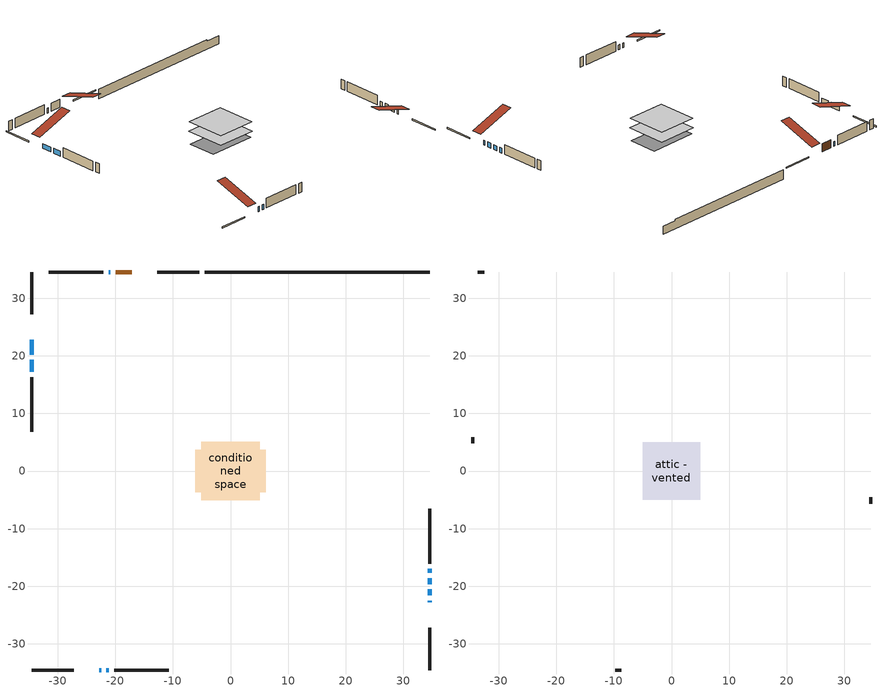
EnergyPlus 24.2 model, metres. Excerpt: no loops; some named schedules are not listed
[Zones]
conditioned space
 floor outside (Floor1 construction): -1.12,-1.12 -1.12,1.12 1.12,1.12 1.12,-1.12 z0.61
 floor adiabatic (AdiabaticFloorConstruction): -5.09,-5.09 -5.09,5.09 5.09,5.09 5.09,-5.09 z0.61
 floor foundation (Slab1 construction): -6.1,-3.66 -6.1,3.66 6.1,3.66 6.1,-3.66 z-1.83
 wall outside (RimJoist1 construction): -5.4,34.55 -12.71,34.55 / -34.55,-34.55 -27.23,-34.55 / -34.55,34.55 -34.55,27.23 / 34.55,-34.55 34.55,-27.23 z0.61:0.91
 wall outside (AdiabaticWallConstruction 1): -17.14,34.55 -19.91,34.55 z0.61:2.64
 wall outside (AdiabaticWallConstruction): 34.55,-22.81 34.55,-22.5 / -20.84,34.55 -21.18,34.55 / -22.81,-34.55 -22.47,-34.55 / 34.55,-21.57 34.55,-20.55 / 34.55,-19.63 34.55,-18.6 / -34.55,22.81 -34.55,20.21 / -34.55,19.28 -34.55,17.24 / -21.54,-34.55 -21.13,-34.55 / 34.55,-17.67 34.55,-16.99 z0.61:1.83
 wall outside (Wall1 construction): -22.1,34.55 -31.59,34.55 / -20.2,-34.55 -10.72,-34.55 / -34.55,16.32 -34.55,6.83 / 34.55,-16.06 34.55,-6.58 z0.61:3.05
 wall foundation (FoundationWall1 construction): -4.47,34.55,-1.83 -4.47,34.55,0.61 30.65,34.55,0.61 30.65,34.55,0.19 34.55,34.55,0.19 34.55,34.55,-1.83
 window (WindowConstruction): 34.55,-22.81 34.55,-22.5 z0.61:1.83
 window (WindowConstruction 7): -20.84,34.55 -21.18,34.55 z0.61:1.83
 window (WindowConstruction 8): -22.81,-34.55 -22.47,-34.55 z0.61:1.83
 window (WindowConstruction 1): 34.55,-21.57 34.55,-20.55 z0.61:1.83
 window (WindowConstruction 2): 34.55,-19.62 34.55,-18.6 z0.61:1.83
 window (WindowConstruction 3): -34.55,22.81 -34.55,20.21 z0.61:1.83
 window (WindowConstruction 4): -34.55,19.28 -34.55,17.25 z0.61:1.83
 window (WindowConstruction 5): -21.54,-34.55 -21.13,-34.55 z0.61:1.83
 window (WindowConstruction 6): 34.55,-17.67 34.55,-16.99 z0.61:1.83
 door (Door): -17.14,34.55 -19.91,34.55 z0.61:2.64
 ceiling adiabatic (AdiabaticFloorConstruction): 5.09,-5.09 5.09,5.09 -5.09,5.09 -5.09,-5.09 z0.61
attic - vented
 floor to conditioned space (Floor2 construction Reversed): -5.01,-5.01 -5.01,5.01 5.01,5.01 5.01,-5.01 z3.05
 wall outside (Wall2 construction): -32.52,34.55 -33.62,34.55 / -9.79,-34.55 -8.69,-34.55 / -34.55,5.9 -34.55,4.8 / 34.55,-5.65 34.55,-4.55 z0.61:3.05
 roof outside (Roof1 construction): -16.21,34.55,3.05 -16.21,24.8,6.3 -13.64,24.8,6.3 -13.64,34.55,3.05; -23.73,-34.55,3.05 -23.73,-24.8,6.3 -26.3,-24.8,6.3 -26.3,-34.55,3.05; -34.55,23.73,3.05 -24.8,23.73,6.3 -24.8,26.3,6.3 -34.55,26.3,3.05; 34.55,-23.73,3.05 24.8,-23.73,6.3 24.8,-26.3,6.3 34.55,-26.3,3.05
[Building]
Building 1: Terrain=Suburbs
[Site:Location]
Saskatoon Intl AP_SK: Latitude {deg}=52.17; Longitude {deg}=-106.7; Time Zone {hr}=-6; Elevation {m}=504; Keep Site Location Information=Yes
[Site:GroundTemperature:Shallow]
-3.29371, -5.9198, -6.13011, -4.88389, 0.118965, 5.09852, 9.41553, 12.1502, 12.3826, 10.1583, 5.95142, 1.12462
[Site:WaterMainsTemperature]
Calculation Method=Schedule; Temperature Schedule=mains temperature schedule
[Material] Roughness=Rough; Thermal Absorptance=0.9
Name | Thickness {m} | Conductivity {W/m-K} | Density {kg/m3} | Specific Heat {J/kg-K} | Solar Absorptance | Visible Absorptance
asphalt or fiberglass shingles | 0.00635 | 0.162714 | 1121.4 | 1465.45 | 0.84 | 0.84
ceiling loosefill ins | 0.0846667 | 0.0480833 | 16.02 | 1046.75 | 0.7 | 0.7
ceiling stud and cavity | 0.1397 | 0.084762 | 65.682 | 1177.47 | 0.7 | 0.7
concrete 4.0 in. | 0.1016 | 1.803125 | 2242.8 | 837.4 | 0.7 | 0.7
concrete 8.0 in. | 0.2032 | 1.803125 | 2242.8 | 837.4 | 0.7 | 0.7
door material | 0.04445 | 0.0451087 | 512.64 | 1214.23 | 0.7 | 0.7
exterior vertical ins | 0.0457286 | 0.029427 | 32.04 | 1214.23 | 0.7 | 0.7
floor covering | 0.0127 | 9.015625 | 54.468 | 1339.84 | 0.6 | 0.6
floor covering 1 | 0.0127 | 0.0433444 | 54.468 | 1339.84 | 0.6 | 0.6
floor rigid ins; wall rigid ins | 0.512978 | 0.029427 | 32.04 | 1214.23 | 0.7 | 0.7
floor stud and cavity | 0.0889 | 0.216221 | 50.32683 | 1063.81 | 0.7 | 0.7
floor stud and cavity 1 | 0.1397 | 1.75129 | 37.0049 | 1207.88 | 0.7 | 0.7
furniture material conditioned space 1 | 0.1524 | 0.115458 | 640.8 | 1214.23 | 0.6 | 0.6
gypsum board | 0.0127 | 0.160291 | 801 | 837.4 | 0.6 | 0.6
gypsum board 1 | 0.0127 | 0.160291 | 801 | 837.4 | 0.7 | 0.7
osb sheathing 0.5 in. | 0.0127 | 0.115458 | 512.64 | 1214.23 | 0.7 | 0.7
osb sheathing 0.75 in. | 0.01905 | 0.115458 | 512.64 | 1214.23 | 0.7 | 0.7
osb sheathing 2.0 in. | 0.0508 | 0.115458 | 512.64 | 1214.23 | 0.7 | 0.7
rim joist stud and cavity | 0.0508 | 0.0309689 | 125.044 | 1163.47 | 0.6 | 0.6
wall stud and cavity | 0.1397 | 0.0929022 | 139.0536 | 1170.24 | 0.7 | 0.7
wall stud and cavity 1 | 0.0889 | 6.1454 | 50.32683 | 1063.81 | 0.6 | 0.6
wall stud and cavity 2 | 0.0889 | 0.380278 | 52.3479 | 1209.89 | 0.7 | 0.7
wall stud and cavity 3 | 0.0889 | 0.391764 | 83.0341 | 1211.67 | 0.7 | 0.7
wood siding | 0.0254 | 0.102417 | 544.68 | 1172.36 | 0 | 0
wood siding 1 | 0.00254 | 0.102417 | 544.68 | 1172.36 | 0 | 0
wood siding 2; wood siding 3; wood siding 4 | 0.0254 | 0.102417 | 544.68 | 1172.36 | 0.7 | 0.7
[WindowMaterial:SimpleGlazingSystem]
Name | U-Factor {W/m2-K} | Solar Heat Gain Coefficient
WindowMaterial | 2.75156 | 0.4
WindowMaterial 1 | 2.77995 | 0.55
WindowMaterial 2 | 2.78165 | 0.55
WindowMaterial 3 | 1.689205 | 0.58
WindowMaterial 4 | 5.33051 | 0.68
WindowMaterial 5 | 3.01899 | 0.57
[Construction]
AdiabaticFloorConstruction: floor stud and cavity 1, floor rigid ins, osb sheathing 0.75 in., floor covering 1
AdiabaticWallConstruction: wood siding 3, wall rigid ins, wall stud and cavity 2, gypsum board
AdiabaticWallConstruction 1: wood siding 4, wall rigid ins, wall stud and cavity 2, gypsum board
Door: door material
Floor1 construction: floor stud and cavity, floor covering
Floor2 construction Reversed: gypsum board, ceiling stud and cavity, ceiling loosefill ins
FoundationWall1 construction: concrete 8.0 in., gypsum board 1
furniture construction conditioned space 1: furniture material conditioned space 1
PartitionWallConstruction: gypsum board, wall stud and cavity 3, gypsum board
RimJoist1 construction: wood siding 2, osb sheathing 2.0 in., rim joist stud and cavity
Roof1 construction: asphalt or fiberglass shingles
Slab1 construction: concrete 4.0 in.
Wall1 construction: wood siding, osb sheathing 0.5 in., wall stud and cavity, gypsum board
Wall2 construction: wood siding 1, wall stud and cavity 1
WindowConstruction: WindowMaterial
WindowConstruction 1; WindowConstruction 4: WindowMaterial 1
WindowConstruction 2: WindowMaterial 2
WindowConstruction 3: WindowMaterial 3
WindowConstruction 5: WindowMaterial 4
WindowConstruction 6; WindowConstruction 7; WindowConstruction 8: WindowMaterial 5
[Zone] Multiplier=1; Part of Total Floor Area=Yes
Name | Volume {m3}
attic - vented | 52.8945
conditioned space | 482.3
[Space]
Name | Zone | Volume {m3}
attic - vented 1 | attic - vented | 52.8945
conditioned space 1 | conditioned space | 482.3
[ZoneInfiltration:EffectiveLeakageArea]
infil attic - vented 1: Zone or Space=attic - vented 1; Schedule=Always On Discrete; Effective Air Leakage Area {cm2}=3436.8; Stack Coefficient=0.000395601; Wind Coefficient=1.34384e-05
[ZoneMixing]
whole house fan mix: Zone or Space=attic - vented; Schedule=Always On Continuous; Design Flow Rate Calculation Method=Flow/Zone; Design Flow Rate {m3/s}=0; Source Zone or Space=conditioned space
[SurfaceProperty:ExposedFoundationPerimeter]
Slab1: Exposed Perimeter Calculation Method=TotalExposedPerimeter; Total Exposed Perimeter {m}=39.014
[InternalMass] Zone or ZoneList=conditioned space; Space or SpaceList=conditioned space 1
Name | Construction | Surface Area {m2}
furniture mass conditioned space 1 | furniture construction conditioned space 1 | 79.1639
partition wall mass | PartitionWallConstruction | 197.91
[Lights]
interior lighting: Zone or ZoneList or Space or SpaceList=conditioned space 1; Schedule=interior lighting schedule; Design Level Calculation Method=LightingLevel; Lighting Level {W}=343.2; Return Air Fraction=0; Fraction Radiant=0.6; Fraction Visible=0.2; Fraction Replaceable=1
[People]
occupants: Zone or ZoneList or Space or SpaceList=conditioned space 1; Number of People Schedule=occupants schedule; Number of People Calculation Method=People; Number of People=3; Fraction Radiant=0.314171; Sensible Heat Fraction=0.56303; Activity Level Schedule=occupants activity schedule; Carbon Dioxide Generation Rate {m3/s-W}=0; Enable ASHRAE 55 Comfort Warnings=No; Mean Radiant Temperature Calculation Type=EnclosureAveraged
[ElectricEquipment] Zone or ZoneList or Space or SpaceList=conditioned space 1; Design Level Calculation Method=EquipmentLevel
Name | Schedule | Design Level {W} | Fraction Latent | Fraction Radiant | Fraction Lost
clothes dryer | clothes dryer schedule | 140.772 | 0.015 | 0.081 | 0.85
clothes washer | clothes washer schedule | 32.1985 | 0.03 | 0.162 | 0.7
cooking range | cooking range schedule | 215.147 | 0.08 | 0.432 | 0.2
dishwasher | dishwasher schedule | 66.8632 | 0.3 | 0.18 | 0.4
fridge | fridge schedule | 72.9452 | 0 | 0.6 | 0
mech vent house fan | mech vent house fan schedule | 0 | 0 | 0 | 1
mech vent house fan cfis | mech vent house fan cfis schedule | 0 | 0 | 0 | 0
misc plug loads | misc plug loads schedule | 494.7 | 0.045 | 0.513 | 0.1
whole house fan | Always On Discrete | 0 | 0 | 0 | 1
[OtherEquipment] Zone or ZoneList or Space or SpaceList=conditioned space 1; Design Level Calculation Method=EquipmentLevel
Name | Fuel Type | Schedule | Design Level {W} | Fraction Latent | Fraction Radiant | Fraction Lost
clothes dryer 1 | Electricity | clothes dryer schedule | 0 | 0.015 | 0.081 | 0.85
cooking range 1 | Electricity | cooking range schedule | 0 | 0.08 | 0.432 | 0.2
general water use latent | None | general water use schedule | 62.594 | 1 | 0 | 0
general water use sensible | None | general water use schedule | -61.6891 | 0 | 0.6 | 0
mech vent house fan latent load | None | Always On Discrete | 0 | 1 | 0 | 0
mech vent house fan sensible load | None | Always On Discrete | 0 | 0 | 0 | 0
water heater energy adjustment1 | Electricity | Always On Discrete | 0.01 | 0 | 0 | 1
[ZoneInfiltration:DesignFlowRate] Zone or ZoneList or Space or SpaceList=conditioned space 1; Schedule=Always On Discrete; Design Flow Rate Calculation Method=Flow/Zone; Design Flow Rate {m3/s}=0
infil flow; natural vent flow; whole house fan flow
[ZoneControl:Thermostat]
conditioned space Thermostat: Zone or ZoneList=conditioned space; Control Type Schedule=conditioned space Thermostat Schedule; Control 1=conditioned space temperature setpoint; Temperature Difference Between Cutout And Setpoint {deltaC}=0
[ZoneHVAC:Baseboard:Convective:Electric]
electric baseboard: Availability Schedule=Always On Discrete; Heating Design Capacity {W}=10265.4; Efficiency=1
[AirLoopHVAC:UnitarySystem]
unit heater unitary system: Control Type=Load; Controlling Zone or Thermostat Location=conditioned space; Dehumidification Control Type=None; Availability Schedule=Always On Discrete; Supply Fan=unit heater supply fan; Fan Placement=BlowThrough; Supply Air Fan Operating Mode Schedule=unit heater auto fan schedule; Heating Coil=unit heater htg coil; DX Heating Coil Sizing Ratio=1; Use DOAS DX Cooling Coil=No; Minimum Supply Air Temperature {C}=2; Latent Load Control=SensibleOnlyLoadControl; Cooling Supply Air Flow Rate Method=None; Heating Supply Air Flow Rate Method=SupplyAirFlowRate; Heating Supply Air Flow Rate {m3/s}=0.00141584; No Load Supply Air Flow Rate Method=SupplyAirFlowRate; No Load Supply Air Flow Rate {m3/s}=0; No Load Supply Air Flow Rate Control Set To Low Speed=Yes; Maximum Supply Air Temperature {C}=48.8889; Maximum Outdoor Dry-Bulb Temperature for Supplemental Heater Operation {C}=21; Ancillary On-Cycle Electric Power {W}=0; Ancillary Off-Cycle Electric Power {W}=0
[Fan:SystemModel]
unit heater supply fan: Availability Schedule=Always On Discrete; Design Maximum Air Flow Rate {m3/s}=0.00141584; Speed Control Method=Discrete; Electric Power Minimum Flow Rate Fraction=0.2; Design Pressure Rise {Pa}=500; Motor Efficiency=1; Motor In Air Stream Fraction=1; Design Electric Power Consumption {W}=Autosize; Design Power Sizing Method=PowerPerFlow; Electric Power Per Unit Flow Rate {W/(m3/s)}=1e-06; Electric Power Per Unit Flow Rate Per Unit Pressure {W/((m3/s)-Pa)}=1.66667; Fan Total Efficiency=0.7; Motor Loss Radiative Fraction=0; Number of Speeds=1; Speed Flow Fraction 1=1; Speed Electric Power Fraction 1=1
[Coil:Heating:Fuel]
unit heater htg coil: Availability Schedule=Always On Discrete; Fuel Type=OtherFuel1; Burner Efficiency=0.5; Nominal Capacity {W}=0.293071; On Cycle Parasitic Electric Load {W}=0; Off Cycle Parasitic Fuel Load {W}=0
[Zone equipment]
conditioned space: electric baseboard, unit heater unitary system
[Foundation:Kiva]
Foundation Kiva 1: Initial Indoor Air Temperature {C}=21; Wall Height Above Grade {m}=0.609996; Wall Depth Below Slab {m}=0.2032; Custom Block Material Name 1=exterior vertical ins; Custom Block Depth 1 {m}=2.43998; Custom Block X Position 1 {m}=0.2159; Custom Block Z Position 1 {m}=0
[Foundation:Kiva:Settings]
Soil Conductivity {W/m-K}=0.849921; Soil Density {kg/m3}=1842.3; Soil Specific Heat {J/kg-K}=418.7; Ground Solar Absorptivity=0.9; Ground Thermal Absorptivity=0.9; Ground Surface Roughness {m}=0.03; Far-Field Width {m}=40; Deep-Ground Boundary Condition=ZeroFlux; Deep-Ground Depth {m}=40; Minimum Cell Dimension {m}=0.2; Maximum Cell Growth Coefficient=3; Simulation Timestep=Timestep
[Exterior:Lights]
exterior lighting: Schedule=exterior lighting schedule; Design Level {W}=75.6
[EnergyManagementSystem:GlobalVariable]
infil_program_Qfan
infil_program_Qinf
natural_vent_program_Qnv
natural_vent_program_Qwhf
[EnergyManagementSystem:Sensor]
Name | Output:Variable or Output:Meter Index Key | Output:Variable or Output:Meter
airflow_gain | infil flow | Infiltration Sensible Heat Gain Energy
airflow_gain_1 | natural vent flow | Infiltration Sensible Heat Gain Energy
airflow_gain_2 | whole house fan flow | Infiltration Sensible Heat Gain Energy
airflow_loss | infil flow | Infiltration Sensible Heat Loss Energy
airflow_loss_1 | natural vent flow | Infiltration Sensible Heat Loss Energy
airflow_loss_2 | whole house fan flow | Infiltration Sensible Heat Loss Energy
clg_load_cond |  | Cooling:EnergyTransfer:Zone:CONDITIONED SPACE
clg_sp_s; clg_sp_s_1 | cooling setpoint | Schedule Value
clothes_dryer_exhaust_0_sch_s | clothes dryer exhaust 0 schedule | Schedule Value
conditioned_space_clg_unmet_s | conditioned space | Zone Cooling Setpoint Not Met Time
conditioned_space_htg_unmet_s | conditioned space | Zone Heating Setpoint Not Met Time
cool_season | cooling season schedule | Schedule Value
fridge_tin_s | conditioned space | Zone Mean Air Temperature
htg_load_cond |  | Heating:EnergyTransfer:Zone:CONDITIONED SPACE
htg_sp_s; htg_sp_s_1 | heating setpoint | Schedule Value
ig_ee_conv | clothes dryer | Electric Equipment Convective Heating Energy
ig_ee_conv_2 | cooking range | Electric Equipment Convective Heating Energy
ig_ee_conv_4 | fridge | Electric Equipment Convective Heating Energy
ig_ee_conv_5 | misc plug loads | Electric Equipment Convective Heating Energy
ig_ee_conv_6 | whole house fan | Electric Equipment Convective Heating Energy
ig_ee_rad | clothes dryer | Electric Equipment Radiant Heating Energy
ig_ee_rad_2 | cooking range | Electric Equipment Radiant Heating Energy
ig_ee_rad_4 | fridge | Electric Equipment Radiant Heating Energy
ig_ee_rad_5 | misc plug loads | Electric Equipment Radiant Heating Energy
ig_ee_rad_6 | whole house fan | Electric Equipment Radiant Heating Energy
ig_lgt_conv | interior lighting | Lights Convective Heating Energy
ig_lgt_rad | interior lighting | Lights Radiant Heating Energy
ig_lgt_vis | interior lighting | Lights Visible Radiation Heating Energy
ig_oe_conv | clothes dryer 1 | Other Equipment Convective Heating Energy
ig_oe_conv_1 | cooking range 1 | Other Equipment Convective Heating Energy
ig_oe_conv_2 | general water use latent | Other Equipment Convective Heating Energy
ig_oe_conv_3 | general water use sensible | Other Equipment Convective Heating Energy
ig_oe_conv_4 | water heater energy adjustment1 | Other Equipment Convective Heating Energy
ig_oe_rad | clothes dryer 1 | Other Equipment Radiant Heating Energy
ig_oe_rad_1 | cooking range 1 | Other Equipment Radiant Heating Energy
ig_oe_rad_2 | general water use latent | Other Equipment Radiant Heating Energy
ig_oe_rad_3 | general water use sensible | Other Equipment Radiant Heating Energy
ig_oe_rad_4 | water heater energy adjustment1 | Other Equipment Radiant Heating Energy
ig_ppl_conv | occupants | People Convective Heating Energy
ig_ppl_rad | occupants | People Radiant Heating Energy
im_conv | furniture mass conditioned space 1 | Surface Inside Face Convection Heat Gain Energy
im_conv_1 | partition wall mass | Surface Inside Face Convection Heat Gain Energy
im_ig | furniture mass conditioned space 1 | Surface Inside Face Internal Gains Radiation Heat Gain Energy
im_ig_1 | partition wall mass | Surface Inside Face Internal Gains Radiation Heat Gain Energy
im_lgt | furniture mass conditioned space 1 | Surface Inside Face Lights Radiation Heat Gain Energy
im_lgt_1 | partition wall mass | Surface Inside Face Lights Radiation Heat Gain Energy
im_sol | furniture mass conditioned space 1 | Surface Inside Face Solar Radiation Heat Gain Energy
im_sol_1 | partition wall mass | Surface Inside Face Solar Radiation Heat Gain Energy
im_surf | furniture mass conditioned space 1 | Surface Inside Face Net Surface Thermal Radiation Heat Gain Energy
im_surf_1 | partition wall mass | Surface Inside Face Net Surface Thermal Radiation Heat Gain Energy
mv_conv | mech vent house fan | Electric Equipment Convective Heating Energy
mv_conv_1 | mech vent house fan cfis | Electric Equipment Convective Heating Energy
mv_conv_2 | mech vent house fan latent load | Other Equipment Convective Heating Energy
mv_conv_3 | mech vent house fan sensible load | Other Equipment Convective Heating Energy
mv_rad | mech vent house fan | Electric Equipment Radiant Heating Energy
mv_rad_1 | mech vent house fan cfis | Electric Equipment Radiant Heating Energy
mv_rad_2 | mech vent house fan latent load | Other Equipment Radiant Heating Energy
mv_rad_3 | mech vent house fan sensible load | Other Equipment Radiant Heating Energy
natural_vent_s | natural vent schedule | Schedule Value
out_pb_s |  | Site Outdoor Air Barometric Pressure
out_wt_s |  | Site Outdoor Air Humidity Ratio
site_vw_s |  | Site Wind Speed
ss_back_out | Window1 | Surface Window Shortwave from Zone Back Out Window Heat Transfer Rate
ss_back_out_1 | Window10 | Surface Window Shortwave from Zone Back Out Window Heat Transfer Rate
ss_back_out_2 | Window11 | Surface Window Shortwave from Zone Back Out Window Heat Transfer Rate
ss_back_out_3 | Window2 | Surface Window Shortwave from Zone Back Out Window Heat Transfer Rate
ss_back_out_4 | Window3 | Surface Window Shortwave from Zone Back Out Window Heat Transfer Rate
ss_back_out_5 | Window4 | Surface Window Shortwave from Zone Back Out Window Heat Transfer Rate
ss_back_out_6 | Window5 | Surface Window Shortwave from Zone Back Out Window Heat Transfer Rate
ss_back_out_7 | Window7 | Surface Window Shortwave from Zone Back Out Window Heat Transfer Rate
ss_back_out_8 | Window8 | Surface Window Shortwave from Zone Back Out Window Heat Transfer Rate
ss_conv | Door1 | Surface Inside Face Convection Heat Gain Energy
ss_conv_1 | Window1 | Surface Inside Face Convection Heat Gain Energy
ss_conv_2 | Window10 | Surface Inside Face Convection Heat Gain Energy
ss_conv_3 | Window11 | Surface Inside Face Convection Heat Gain Energy
ss_conv_4 | Window2 | Surface Inside Face Convection Heat Gain Energy
ss_conv_5 | Window3 | Surface Inside Face Convection Heat Gain Energy
ss_conv_6 | Window4 | Surface Inside Face Convection Heat Gain Energy
ss_conv_7 | Window5 | Surface Inside Face Convection Heat Gain Energy
ss_conv_8 | Window7 | Surface Inside Face Convection Heat Gain Energy
ss_conv_9 | Window8 | Surface Inside Face Convection Heat Gain Energy
ss_ig | Door1 | Surface Inside Face Internal Gains Radiation Heat Gain Energy
ss_ig_1 | Window1 | Surface Inside Face Internal Gains Radiation Heat Gain Energy
ss_ig_2 | Window10 | Surface Inside Face Internal Gains Radiation Heat Gain Energy
ss_ig_3 | Window11 | Surface Inside Face Internal Gains Radiation Heat Gain Energy
ss_ig_4 | Window2 | Surface Inside Face Internal Gains Radiation Heat Gain Energy
ss_ig_5 | Window3 | Surface Inside Face Internal Gains Radiation Heat Gain Energy
ss_ig_6 | Window4 | Surface Inside Face Internal Gains Radiation Heat Gain Energy
ss_ig_7 | Window5 | Surface Inside Face Internal Gains Radiation Heat Gain Energy
ss_ig_8 | Window7 | Surface Inside Face Internal Gains Radiation Heat Gain Energy
ss_ig_9 | Window8 | Surface Inside Face Internal Gains Radiation Heat Gain Energy
ss_lgt | Door1 | Surface Inside Face Lights Radiation Heat Gain Energy
ss_sol | Door1 | Surface Inside Face Solar Radiation Heat Gain Energy
ss_surf | Door1 | Surface Inside Face Net Surface Thermal Radiation Heat Gain Energy
ss_surf_1 | Window1 | Surface Inside Face Net Surface Thermal Radiation Heat Gain Energy
ss_surf_2 | Window10 | Surface Inside Face Net Surface Thermal Radiation Heat Gain Energy
ss_surf_3 | Window11 | Surface Inside Face Net Surface Thermal Radiation Heat Gain Energy
ss_surf_4 | Window2 | Surface Inside Face Net Surface Thermal Radiation Heat Gain Energy
ss_surf_5 | Window3 | Surface Inside Face Net Surface Thermal Radiation Heat Gain Energy
ss_surf_6 | Window4 | Surface Inside Face Net Surface Thermal Radiation Heat Gain Energy
ss_surf_7 | Window5 | Surface Inside Face Net Surface Thermal Radiation Heat Gain Energy
ss_surf_8 | Window7 | Surface Inside Face Net Surface Thermal Radiation Heat Gain Energy
ss_surf_9 | Window8 | Surface Inside Face Net Surface Thermal Radiation Heat Gain Energy
ss_trans_in | Window1 | Surface Window Transmitted Solar Radiation Rate
ss_trans_in_1 | Window10 | Surface Window Transmitted Solar Radiation Rate
ss_trans_in_2 | Window11 | Surface Window Transmitted Solar Radiation Rate
ss_trans_in_3 | Window2 | Surface Window Transmitted Solar Radiation Rate
ss_trans_in_4 | Window3 | Surface Window Transmitted Solar Radiation Rate
ss_trans_in_5 | Window4 | Surface Window Transmitted Solar Radiation Rate
ss_trans_in_6 | Window5 | Surface Window Transmitted Solar Radiation Rate
ss_trans_in_7 | Window7 | Surface Window Transmitted Solar Radiation Rate
ss_trans_in_8 | Window8 | Surface Window Transmitted Solar Radiation Rate
ss_trans_out | Window1 | Surface Inside Face Initial Transmitted Diffuse Transmitted Out Window Solar Radiation Rate
ss_trans_out_1 | Window10 | Surface Inside Face Initial Transmitted Diffuse Transmitted Out Window Solar Radiation Rate
ss_trans_out_2 | Window11 | Surface Inside Face Initial Transmitted Diffuse Transmitted Out Window Solar Radiation Rate
ss_trans_out_3 | Window2 | Surface Inside Face Initial Transmitted Diffuse Transmitted Out Window Solar Radiation Rate
ss_trans_out_4 | Window3 | Surface Inside Face Initial Transmitted Diffuse Transmitted Out Window Solar Radiation Rate
ss_trans_out_5 | Window4 | Surface Inside Face Initial Transmitted Diffuse Transmitted Out Window Solar Radiation Rate
ss_trans_out_6 | Window5 | Surface Inside Face Initial Transmitted Diffuse Transmitted Out Window Solar Radiation Rate
ss_trans_out_7 | Window7 | Surface Inside Face Initial Transmitted Diffuse Transmitted Out Window Solar Radiation Rate
ss_trans_out_8 | Window8 | Surface Inside Face Initial Transmitted Diffuse Transmitted Out Window Solar Radiation Rate
s_conv | Floor1 | Surface Inside Face Convection Heat Gain Energy
s_conv_1 | Floor2 | Surface Inside Face Convection Heat Gain Energy
s_conv_10 | Wall1:0 | Surface Inside Face Convection Heat Gain Energy
s_conv_11 | Wall1:180 | Surface Inside Face Convection Heat Gain Energy
s_conv_12 | Wall1:270 | Surface Inside Face Convection Heat Gain Energy
s_conv_13 | Wall1:90 | Surface Inside Face Convection Heat Gain Energy
s_conv_2 | FoundationWall1 | Surface Inside Face Convection Heat Gain Energy
s_conv_3 | inferred conditioned ceiling | Surface Inside Face Convection Heat Gain Energy
s_conv_4 | inferred conditioned floor | Surface Inside Face Convection Heat Gain Energy
s_conv_5 | RimJoist1:0 | Surface Inside Face Convection Heat Gain Energy
s_conv_6 | RimJoist1:180 | Surface Inside Face Convection Heat Gain Energy
s_conv_7 | RimJoist1:270 | Surface Inside Face Convection Heat Gain Energy
s_conv_8 | RimJoist1:90 | Surface Inside Face Convection Heat Gain Energy
s_conv_9 | Slab1 | Surface Inside Face Convection Heat Gain Energy
s_ig | Floor1 | Surface Inside Face Internal Gains Radiation Heat Gain Energy
s_ig_1 | Floor2 | Surface Inside Face Internal Gains Radiation Heat Gain Energy
s_ig_10 | Wall1:0 | Surface Inside Face Internal Gains Radiation Heat Gain Energy
s_ig_11 | Wall1:180 | Surface Inside Face Internal Gains Radiation Heat Gain Energy
s_ig_12 | Wall1:270 | Surface Inside Face Internal Gains Radiation Heat Gain Energy
s_ig_13 | Wall1:90 | Surface Inside Face Internal Gains Radiation Heat Gain Energy
s_ig_2 | FoundationWall1 | Surface Inside Face Internal Gains Radiation Heat Gain Energy
s_ig_3 | inferred conditioned ceiling | Surface Inside Face Internal Gains Radiation Heat Gain Energy
s_ig_4 | inferred conditioned floor | Surface Inside Face Internal Gains Radiation Heat Gain Energy
s_ig_5 | RimJoist1:0 | Surface Inside Face Internal Gains Radiation Heat Gain Energy
